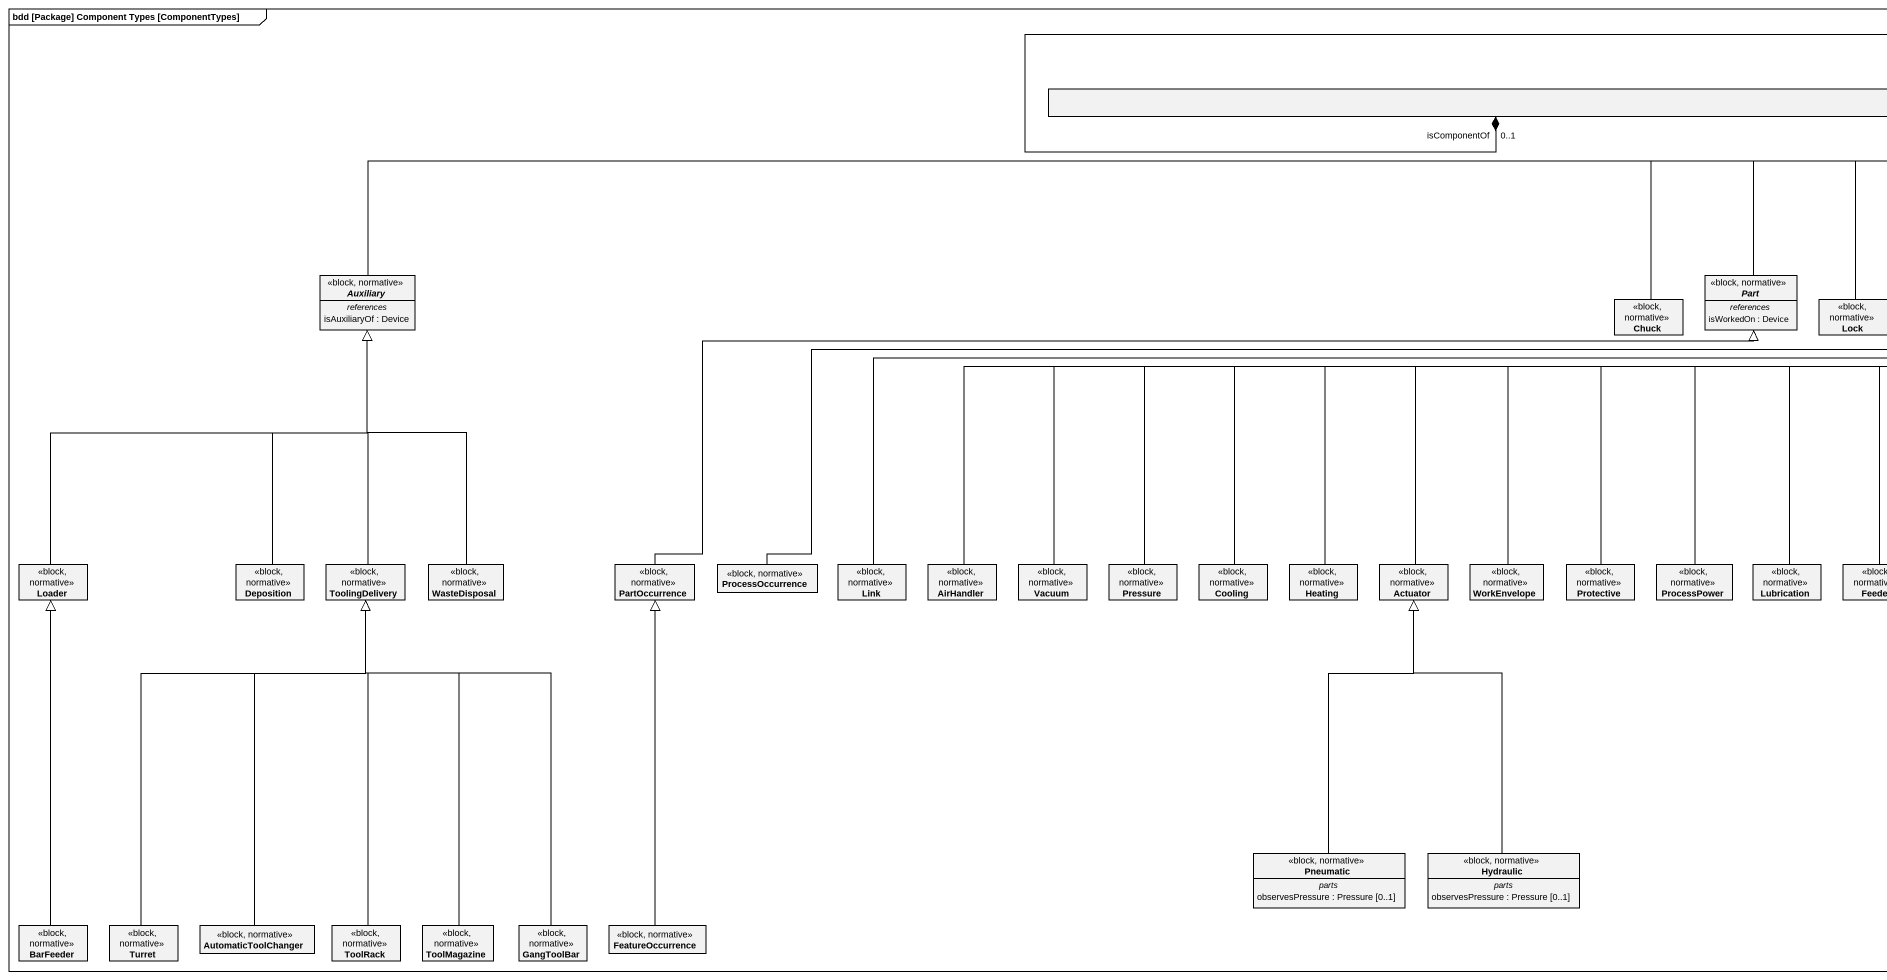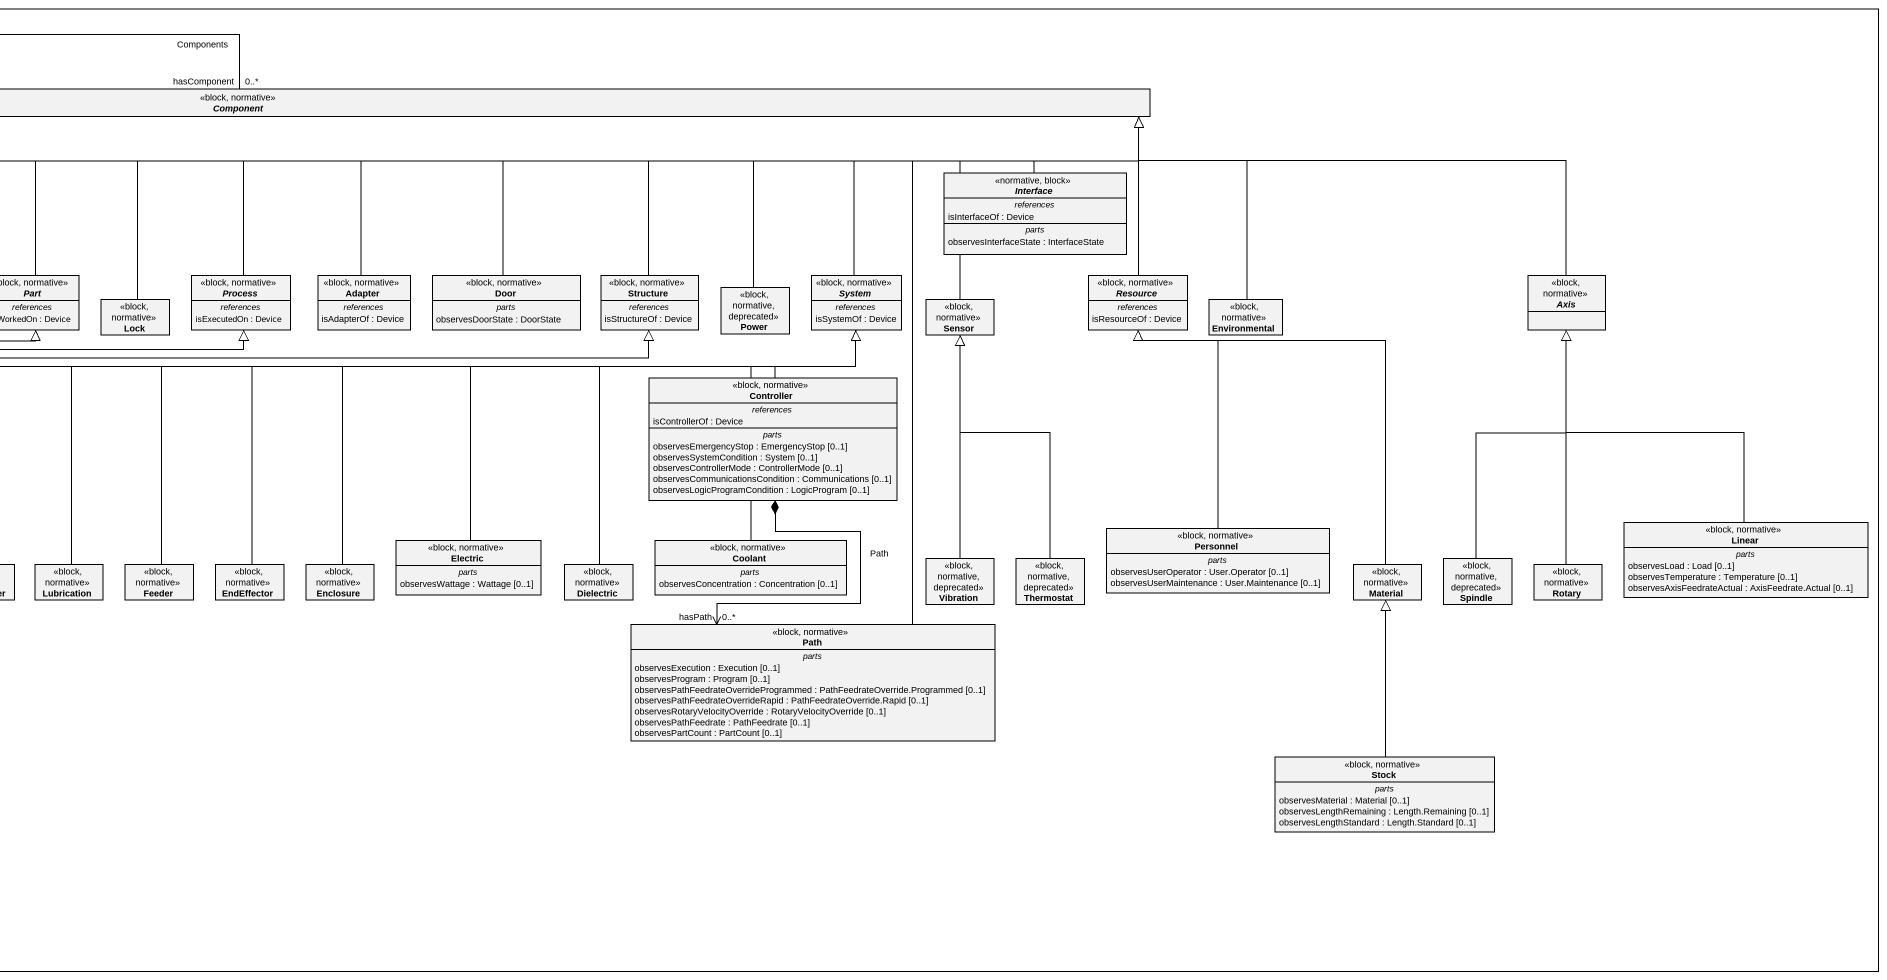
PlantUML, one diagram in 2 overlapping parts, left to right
@startuml
mainframe bdd [Package] Component Types [ComponentTypes]
hide circle
hide empty members
abstract class "Component" as Component_ <<block, normative>>
abstract class "Interface" as Interface_ <<normative, block>> {
  -- references --
  isInterfaceOf : Device
  -- parts --
  observesInterfaceState : InterfaceState
}
abstract class Auxiliary <<block, normative>> {
  -- references --
  isAuxiliaryOf : Device
}
abstract class Part <<block, normative>> {
  -- references --
  isWorkedOn : Device
}
abstract class "Process" as Process_ <<block, normative>> {
  -- references --
  isExecutedOn : Device
}
class Adapter <<block, normative>> {
  -- references --
  isAdapterOf : Device
}
class Door <<block, normative>> {
  -- parts --
  observesDoorState : DoorState
}
class Structure <<block, normative>> {
  -- references --
  isStructureOf : Device
}
abstract class System <<block, normative>> {
  -- references --
  isSystemOf : Device
}
abstract class Resource <<block, normative>> {
  -- references --
  isResourceOf : Device
}
abstract class Axis <<block, normative>>
class Chuck <<block, normative>>
class Lock <<block, normative>>
class Power <<block, normative, deprecated>>
class Sensor <<block, normative>>
class Environmental <<block, normative>>
class Controller <<block, normative>> {
  -- references --
  isControllerOf : Device
  -- parts --
  observesEmergencyStop : EmergencyStop [0..1]
  observesSystemCondition : System [0..1]
  observesControllerMode : ControllerMode [0..1]
  observesCommunicationsCondition : Communications [0..1]
  observesLogicProgramCondition : LogicProgram [0..1]
}
class Electric <<block, normative>> {
  -- parts --
  observesWattage : Wattage [0..1]
}
class Coolant <<block, normative>> {
  -- parts --
  observesConcentration : Concentration [0..1]
}
class Personnel <<block, normative>> {
  -- parts --
  observesUserOperator : User.Operator [0..1]
  observesUserMaintenance : User.Maintenance [0..1]
}
class Linear <<block, normative>> {
  -- parts --
  observesLoad : Load [0..1]
  observesTemperature : Temperature [0..1]
  observesAxisFeedrateActual : AxisFeedrate.Actual [0..1]
}
class Loader <<block, normative>>
class Deposition <<block, normative>>
class ToolingDelivery <<block, normative>>
class WasteDisposal <<block, normative>>
class PartOccurrence <<block, normative>>
class ProcessOccurrence <<block, normative>>
class Link <<block, normative>>
class AirHandler <<block, normative>>
class Vacuum <<block, normative>>
class Pressure <<block, normative>>
class Cooling <<block, normative>>
class Heating <<block, normative>>
class Actuator <<block, normative>>
class WorkEnvelope <<block, normative>>
class Protective <<block, normative>>
class ProcessPower <<block, normative>>
class Lubrication <<block, normative>>
class Feeder <<block, normative>>
class EndEffector <<block, normative>>
class Enclosure <<block, normative>>
class Dielectric <<block, normative>>
class Vibration <<block, normative, deprecated>>
class Thermostat <<block, normative, deprecated>>
class Material <<block, normative>>
class Spindle <<block, normative, deprecated>>
class Rotary <<block, normative>>
class Path <<block, normative>> {
  -- parts --
  observesExecution : Execution [0..1]
  observesProgram : Program [0..1]
  observesPathFeedrateOverrideProgrammed : PathFeedrateOverride.Programmed [0..1]
  observesPathFeedrateOverrideRapid : PathFeedrateOverride.Rapid [0..1]
  observesRotaryVelocityOverride : RotaryVelocityOverride [0..1]
  observesPathFeedrate : PathFeedrate [0..1]
  observesPartCount : PartCount [0..1]
}
class Stock <<block, normative>> {
  -- parts --
  observesMaterial : Material [0..1]
  observesLengthRemaining : Length.Remaining [0..1]
  observesLengthStandard : Length.Standard [0..1]
}
class Pneumatic <<block, normative>> {
  -- parts --
  observesPressure : Pressure [0..1]
}
class Hydraulic <<block, normative>> {
  -- parts --
  observesPressure : Pressure [0..1]
}
class BarFeeder <<block, normative>>
class Turret <<block, normative>>
class AutomaticToolChanger <<block, normative>>
class ToolRack <<block, normative>>
class ToolMagazine <<block, normative>>
class GangToolBar <<block, normative>>
class FeatureOccurrence <<block, normative>>
Component_ "isComponentOf\n0..1" *-- "hasComponent\n0..*" Component_ : Components
Interface_ -left-|> Component_
Auxiliary -right-|> Component_
Part -up-|> Component_
Process_ -up-|> Component_
Adapter -up-|> Component_
Door -up-|> Component_
Structure -left-|> Component_
System -left-|> Component_
Resource -left-|> Component_
Axis -left-|> Component_
Chuck -up-|> Component_
Lock -up-|> Component_
Power -left-|> Component_
Sensor -left-|> Component_
Environmental -left-|> Component_
Controller -up-|> System
Controller *--> "0..*\nhasPath" Path : Path
Electric -up-|> System
Coolant -up-|> System
Personnel -up-|> Resource
Linear -up-|> Axis
Loader -up-|> Auxiliary
Deposition -up-|> Auxiliary
ToolingDelivery -up-|> Auxiliary
WasteDisposal -up-|> Auxiliary
PartOccurrence -right-|> Part
ProcessOccurrence -right-|> Process_
Link -right-|> Structure
AirHandler -right-|> System
Vacuum -right-|> System
Pressure -right-|> System
Cooling -right-|> System
Heating -right-|> System
Actuator -right-|> System
WorkEnvelope -right-|> System
Protective -right-|> System
ProcessPower -right-|> System
Lubrication -right-|> System
Feeder -right-|> System
EndEffector -right-|> System
Enclosure -right-|> System
Dielectric -up-|> System
Vibration -up-|> Sensor
Thermostat -up-|> Sensor
Material -up-|> Resource
Spindle -up-|> Axis
Rotary -up-|> Axis
Path -up-|> Component_
Stock -up-|> Material
Pneumatic -up-|> Actuator
Hydraulic -up-|> Actuator
BarFeeder -up-|> Loader
Turret -up-|> ToolingDelivery
AutomaticToolChanger -up-|> ToolingDelivery
ToolRack -up-|> ToolingDelivery
ToolMagazine -up-|> ToolingDelivery
GangToolBar -up-|> ToolingDelivery
FeatureOccurrence -up-|> PartOccurrence
@enduml
